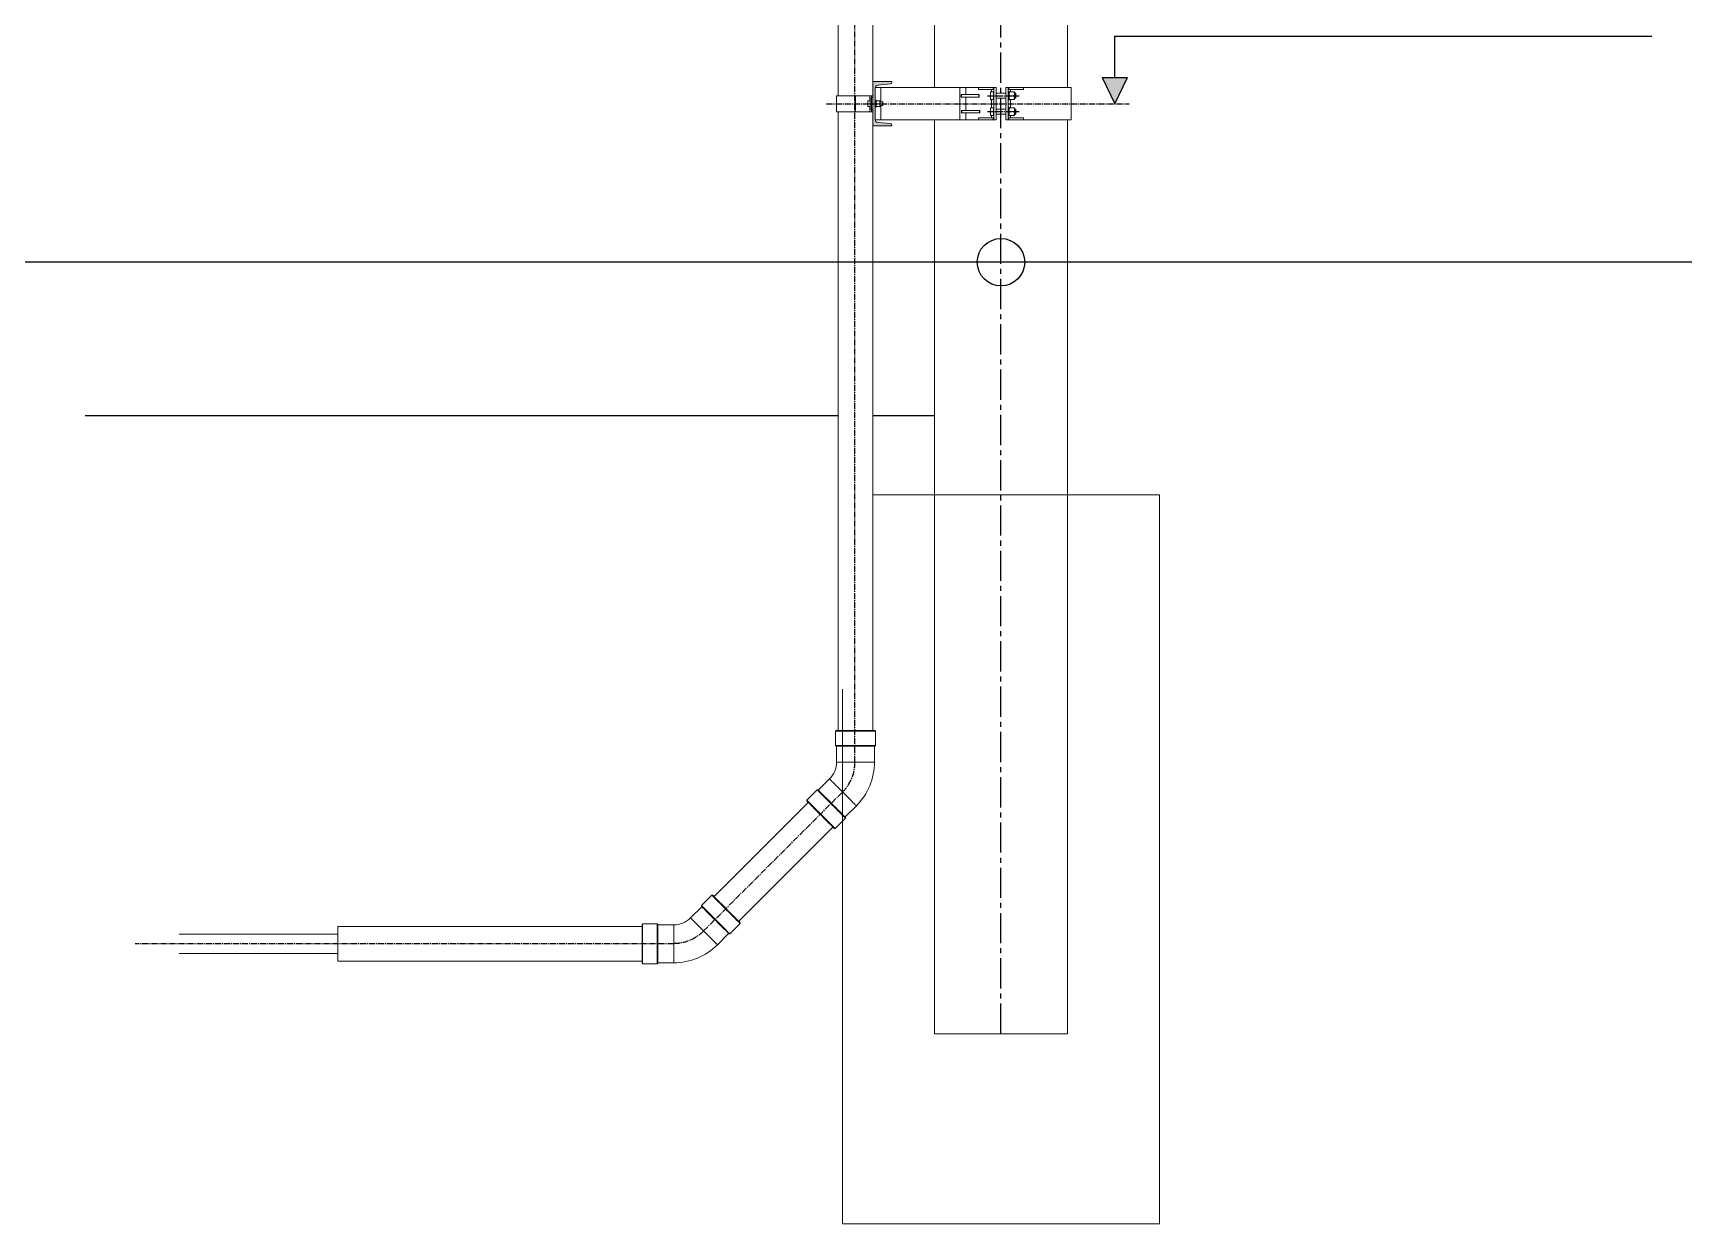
# Model space of a CAD drawing. Header units: millimetres. Extents: x 1587714 to 3094800, y -694377 to -413614.
# Drawn here: x 2043834 to 2049042, y -561780 to -558023 of the extents above; entities that cross this region are included whole.
import ezdxf

# ---------------------------------------------------------------- set-up
doc = ezdxf.new("R2010")
doc.units = ezdxf.units.MM
doc.linetypes.add('CENTER2', pattern=[28.575, 19.05, -3.175, 3.175, -3.175])
for name, color, linetype in [('0_EJES', 1, 'CENTER2'), ('Layer2', 2, 'Continuous'), ('M0_EQUIPOS', 7, 'Continuous'), ('M2_PLBULONES', 2, 'Continuous'), ('M_DIM', 1, 'Continuous'), ('M_HATCH', 9, 'Continuous')]:
    doc.layers.add(name, color=color, linetype=linetype)

msp = doc.modelspace()

# ---------------------------------------------------------------- hatches: boundary and pattern name
at = {"layer": 'M_HATCH'}
msp.add_hatch(color=256, dxfattribs=at).paths.add_polyline_path([(2046490.7201, -558196.7805), (2046490.7201, -558294.4294, 0.388878732), (2046499.8486, -558304.3913), (2046539.1559, -558307.8303, -0.388878732), (2046543.7201, -558312.8112), (2046543.7201, -558315.6049), (2046483.7201, -558315.6049), (2046483.7201, -558175.6049), (2046543.7201, -558175.6049), (2046543.7201, -558178.3986, -0.388878732), (2046539.1559, -558183.3796), (2046499.8486, -558186.8185, 0.388878732)])

# ---------------------------------------------------------------- linework, layer by layer
msp.add_line((2057349.2936, -558745.6049), (2036045.1296, -558745.6049))
msp.add_circle((2046887.7201, -558745.6049), 74.831)
at = {"layer": '0_EJES', "color": 8, "ltscale": 5}
msp.add_line((2046887.7201, -561179.822), (2046887.7201, -549179.822), dxfattribs=at)
at = {"layer": '0_EJES'}
for p, q in [((2046427.1142, -560322.6049), (2046427.1142, -553120.5363)), ((2046845.6581, -558220.6048), (2046944.7021, -558220.6048)), ((2046337.6455, -558245.6051), (2047292.408, -558245.6051)), ((2046845.6581, -558270.6048), (2046944.7021, -558270.6048)), ((2045949.6378, -560855.335), (2046388.044, -560416.9288)), ((2045855.3139, -560896.0112), (2044156.0919, -560896.0112))]:
    msp.add_line(p, q, dxfattribs=at)
for centre, start, end in [((2046293.7201, -560322.6049), 315, 0), ((2045855.3139, -560761.0111), 269.9999904, 314.9999837)]:
    msp.add_arc(centre, 133.3941, start, end, dxfattribs=at)
at = {"layer": 'Layer2', "color": 3, "linetype": 'Continuous'}
msp.add_line((2046373.7201, -559229.8222), (2043998.2999, -559229.8222), dxfattribs=at)
at = {"layer": 'Layer2', "color": 3}
msp.add_line((2046677.7201, -559229.8222), (2046483.7201, -559229.8222), dxfattribs=at)
at = {"layer": 'M0_EQUIPOS', "color": 7, "linetype": 'Continuous', "lineweight": 15}
for p, q in [((2046373.7201, -558220.2051), (2046373.7201, -556271.005)), ((2046483.7201, -556315.605), (2046483.7201, -558175.6051)), ((2046373.7201, -560222.6051), (2046373.7201, -558271.005)), ((2046483.7201, -558315.605), (2046483.7201, -560222.6051)), ((2046365.8201, -560224.6049), (2046367.8201, -560222.6051)), ((2046365.8201, -560270.6049), (2046365.8201, -560224.6049)), ((2046365.8201, -560224.6049), (2046491.6201, -560224.6049)), ((2046489.6201, -560222.6051), (2046367.8201, -560222.6051)), ((2046489.6201, -560222.6051), (2046491.6201, -560224.6049)), ((2046491.6201, -560224.6049), (2046491.6201, -560270.6049)), ((2046367.8201, -560272.6048), (2046365.8201, -560270.6049)), ((2046491.6201, -560270.6049), (2046365.8201, -560270.6049)), ((2046367.8201, -560272.6048), (2046489.6201, -560272.6048)), ((2046368.8201, -560322.605), (2046368.8201, -560272.6048)), ((2046488.6201, -560272.6048), (2046488.6201, -560322.605)), ((2046491.6201, -560270.6049), (2046489.6201, -560272.6048)), ((2046368.8201, -560322.605), (2046488.6201, -560322.605)), ((2046275.4061, -560442.8838), (2046307.933, -560410.3568)), ((2046307.933, -560410.3568), (2046310.7614, -560410.3568)), ((2046311.4685, -560411.064), (2046346.8238, -560375.7084)), ((2045982.5931, -560746.8689), (2046279.578, -560449.8842)), ((2046275.4061, -560445.7124), (2046275.4061, -560442.8838)), ((2046431.5352, -560460.42), (2046396.1799, -560495.7755)), ((2046357.3597, -560527.6659), (2046060.3749, -560824.6506)), ((2046396.887, -560499.3108), (2046364.3601, -560531.8378)), ((2046396.887, -560496.4827), (2046396.887, -560499.3108)), ((2046364.3601, -560531.8378), (2046361.5317, -560531.8378)), ((2045908.4176, -560814.1149), (2045943.773, -560778.7593)), ((2045943.0659, -560775.224), (2045975.5928, -560742.6971)), ((2045943.0659, -560778.0526), (2045943.0659, -560775.224)), ((2045975.5928, -560742.6971), (2045978.4212, -560742.6971)), ((2045755.3139, -560835.111), (2045757.3139, -560833.1111)), ((2045755.3139, -560835.111), (2045755.3139, -560956.9109)), ((2045757.3139, -560833.1111), (2045803.3139, -560833.1111)), ((2045757.3139, -560958.9112), (2045757.3139, -560833.1111)), ((2045803.3139, -560833.1111), (2045805.3139, -560835.111)), ((2045803.3139, -560833.1111), (2045803.3139, -560958.9112)), ((2045805.3139, -560956.9109), (2045805.3139, -560835.111)), ((2045805.3139, -560836.1109), (2045855.3139, -560836.1109)), ((2045855.3139, -560836.1109), (2045855.3139, -560955.911)), ((2046064.5468, -560831.651), (2046032.0199, -560864.178)), ((2046064.5468, -560828.8224), (2046064.5468, -560831.651)), ((2044795.314, -560841.0114), (2045755.3139, -560841.0114)), ((2044795.314, -560841.0114), (2044795.314, -560951.011)), ((2046028.4843, -560863.4709), (2045993.129, -560898.8264)), ((2046032.0199, -560864.178), (2046029.1915, -560864.178)), ((2045755.3139, -560951.011), (2044795.314, -560951.011)), ((2045757.3139, -560958.9112), (2045755.3139, -560956.9109)), ((2045803.3139, -560958.9112), (2045757.3139, -560958.9112)), ((2045805.3139, -560956.9109), (2045803.3139, -560958.9112)), ((2045855.3139, -560955.911), (2045805.3139, -560955.911))]:
    msp.add_line(p, q, dxfattribs=at)
at = {"layer": 'M0_EQUIPOS', "color": 1, "linetype": 'Continuous', "lineweight": 15}
for p, q in [((2046677.7201, -558194.805), (2046677.7201, -556296.4049)), ((2047097.7201, -556296.4049), (2047097.7201, -558194.805)), ((2046677.7201, -561179.822), (2046677.7201, -558296.4051)), ((2047097.7201, -558296.4051), (2047097.7201, -561179.822)), ((2047387.7201, -559479.8222), (2046483.7201, -559479.8222)), ((2047387.7201, -559479.8222), (2047387.7201, -561779.8224)), ((2046387.7201, -561779.8224), (2046387.7201, -560092.6953)), ((2046887.7201, -561179.822), (2046677.7201, -561179.822)), ((2047097.7201, -561179.822), (2046887.7201, -561179.822)), ((2046887.7201, -561779.8224), (2046387.7201, -561779.8224)), ((2047387.7201, -561779.8224), (2046887.7201, -561779.8224))]:
    msp.add_line(p, q, dxfattribs=at)
at = {"layer": 'M0_EQUIPOS', "linetype": 'Continuous', "lineweight": 15}
for p, q in [((2046483.7201, -558175.6051), (2046483.7201, -558315.605)), ((2046543.7201, -558175.6051), (2046483.7201, -558175.6051)), ((2046499.8486, -558186.8184), (2046539.1559, -558183.3795)), ((2046543.7201, -558178.3984), (2046543.7201, -558175.6051)), ((2046368.9601, -558271.005), (2046368.9601, -558220.2051)), ((2046428.7201, -558220.2051), (2046368.9601, -558220.2051)), ((2046428.7201, -558220.2051), (2046428.7201, -558271.005)), ((2046473.7201, -558220.2051), (2046428.7201, -558220.2051)), ((2046478.9601, -558220.2051), (2046473.7201, -558220.2051)), ((2046473.7201, -558220.2051), (2046473.7201, -558236.605)), ((2046483.7201, -558220.2051), (2046478.9601, -558220.2051)), ((2046478.9601, -558220.2051), (2046478.9601, -558226.2047)), ((2046478.9601, -558226.2047), (2046483.7201, -558226.2047)), ((2046478.9601, -558226.2047), (2046478.9601, -558265.0049)), ((2046490.7201, -558294.4296), (2046490.7201, -558196.7805)), ((2046508.6201, -558194.805), (2046490.9172, -558194.805)), ((2046757.7201, -558194.805), (2046508.6201, -558194.805)), ((2046508.6201, -558194.805), (2046508.6201, -558239.6048)), ((2046757.7201, -558194.805), (2046757.7201, -558296.4051)), ((2046776.948, -558194.805), (2046757.7201, -558194.805)), ((2046761.8103, -558224.5548), (2046761.8103, -558216.6551)), ((2046762.9329, -558216.6551), (2046761.8103, -558216.6551)), ((2046761.8103, -558224.5548), (2046762.9329, -558224.5548)), ((2046762.9329, -558224.5548), (2046762.9329, -558216.6551)), ((2046818.4269, -558216.6551), (2046762.9329, -558216.6551)), ((2046818.4269, -558224.5548), (2046762.9329, -558224.5548)), ((2046776.948, -558194.805), (2046776.948, -558216.6551)), ((2046816.7072, -558194.805), (2046776.948, -558194.805)), ((2046776.948, -558224.5548), (2046776.948, -558266.6548)), ((2046816.7072, -558201.155), (2046816.7072, -558194.805)), ((2046816.9228, -558194.805), (2046816.7072, -558194.805)), ((2046816.9228, -558201.155), (2046816.7072, -558201.155)), ((2046816.9228, -558194.805), (2046816.9228, -558201.155)), ((2046863.0358, -558194.805), (2046816.9228, -558194.805)), ((2046863.0358, -558201.155), (2046816.9228, -558201.155)), ((2046818.4269, -558216.6551), (2046818.4269, -558224.5548)), ((2046819.3042, -558216.6551), (2046818.4269, -558216.6551)), ((2046818.4269, -558224.5548), (2046819.3042, -558224.5548)), ((2046819.3042, -558216.6551), (2046819.3042, -558224.5548)), ((2046857.8977, -558201.155), (2046857.8977, -558208.6051)), ((2046857.8977, -558232.6048), (2046857.8977, -558258.6048)), ((2046864.8201, -558194.805), (2046863.0358, -558194.805)), ((2046863.0358, -558194.805), (2046863.0358, -558201.155)), ((2046864.8201, -558201.155), (2046863.0358, -558201.155)), ((2046864.8201, -558194.805), (2046864.8201, -558296.4051)), ((2046872.7201, -558194.805), (2046864.8201, -558194.805)), ((2046872.7201, -558194.805), (2046872.7201, -558296.4051)), ((2046902.7201, -558194.805), (2046902.7201, -558296.4051)), ((2046910.6201, -558194.805), (2046902.7201, -558194.805)), ((2046910.6201, -558194.805), (2046910.6201, -558296.4051)), ((2046910.6202, -558194.805), (2046912.4045, -558194.805)), ((2046910.6202, -558201.155), (2046912.4045, -558201.155)), ((2046912.4045, -558201.155), (2046912.4045, -558194.805)), ((2046912.4045, -558194.805), (2046958.5174, -558194.805)), ((2046912.4045, -558201.155), (2046958.5174, -558201.155)), ((2046917.5425, -558201.155), (2046917.5425, -558208.6051)), ((2046917.5425, -558232.6048), (2046917.5425, -558258.6048)), ((2046958.5174, -558201.155), (2046958.5174, -558194.805)), ((2046958.5174, -558194.805), (2046958.7331, -558194.805)), ((2046958.5174, -558201.155), (2046958.7331, -558201.155)), ((2046958.7331, -558194.805), (2046958.7331, -558201.155)), ((2047109.1201, -558194.805), (2046958.7331, -558194.805)), ((2047109.1201, -558194.805), (2047109.1201, -558296.4051)), ((2046428.7201, -558271.005), (2046368.9601, -558271.005)), ((2046473.7201, -558271.005), (2046428.7201, -558271.005)), ((2046473.7201, -558254.6051), (2046473.7201, -558271.005)), ((2046478.9601, -558271.005), (2046473.7201, -558271.005)), ((2046483.7201, -558265.0049), (2046478.9601, -558265.0049)), ((2046478.9601, -558265.0049), (2046478.9601, -558271.005)), ((2046478.9601, -558271.005), (2046483.7201, -558271.005)), ((2046508.6201, -558251.6049), (2046508.6201, -558296.4051)), ((2046763.3314, -558274.555), (2046763.3314, -558266.6548)), ((2046764.461, -558266.6548), (2046763.3314, -558266.6548)), ((2046763.3314, -558274.555), (2046764.461, -558274.555)), ((2046764.461, -558274.555), (2046764.461, -558266.6548)), ((2046819.9059, -558266.6548), (2046764.461, -558266.6548)), ((2046819.9059, -558274.555), (2046764.461, -558274.555)), ((2046776.948, -558274.555), (2046776.948, -558296.4051)), ((2046819.9059, -558266.6548), (2046819.9059, -558274.555)), ((2046820.7763, -558266.6548), (2046819.9059, -558266.6548)), ((2046819.9059, -558274.555), (2046820.7763, -558274.555)), ((2046820.7763, -558266.6548), (2046820.7763, -558274.555)), ((2046857.8977, -558282.605), (2046857.8977, -558290.0551)), ((2046917.5425, -558282.605), (2046917.5425, -558290.0551)), ((2046483.7201, -558315.605), (2046543.7201, -558315.605)), ((2046508.6201, -558296.4051), (2046490.9172, -558296.4051)), ((2046539.1559, -558307.8302), (2046499.8486, -558304.3912)), ((2046757.7201, -558296.4051), (2046508.6201, -558296.4051)), ((2046543.7201, -558315.605), (2046543.7201, -558312.8112)), ((2046776.948, -558296.4051), (2046757.7201, -558296.4051)), ((2046816.7072, -558296.4051), (2046776.948, -558296.4051)), ((2046816.7072, -558296.4051), (2046816.7072, -558290.0551)), ((2046816.9228, -558290.0551), (2046816.7072, -558290.0551)), ((2046816.9228, -558296.4051), (2046816.7072, -558296.4051)), ((2046816.9228, -558290.0551), (2046816.9228, -558296.4051)), ((2046863.0358, -558290.0551), (2046816.9228, -558290.0551)), ((2046863.0358, -558296.4051), (2046816.9228, -558296.4051)), ((2046863.0358, -558290.0551), (2046863.0358, -558296.4051)), ((2046864.8201, -558290.0551), (2046863.0358, -558290.0551)), ((2046864.8201, -558296.4051), (2046863.0358, -558296.4051)), ((2046872.7201, -558296.4051), (2046864.8201, -558296.4051)), ((2046910.6201, -558296.4051), (2046902.7201, -558296.4051)), ((2046910.6202, -558290.0551), (2046912.4045, -558290.0551)), ((2046910.6202, -558296.4051), (2046912.4045, -558296.4051)), ((2046912.4045, -558296.4051), (2046912.4045, -558290.0551)), ((2046912.4045, -558290.0551), (2046958.5174, -558290.0551)), ((2046912.4045, -558296.4051), (2046958.5174, -558296.4051)), ((2046958.5174, -558296.4051), (2046958.5174, -558290.0551)), ((2046958.5174, -558290.0551), (2046958.7331, -558290.0551)), ((2046958.5174, -558296.4051), (2046958.7331, -558296.4051)), ((2046958.7331, -558290.0551), (2046958.7331, -558296.4051)), ((2047109.1201, -558296.4051), (2046958.7331, -558296.4051))]:
    msp.add_line(p, q, dxfattribs=at)
at = {"layer": 'M0_EQUIPOS', "color": 180, "linetype": 'Continuous', "lineweight": 15}
for p, q in [((2044295.1179, -560866.0148), (2044795.314, -560866.0148)), ((2044795.314, -560926.0147), (2044295.1179, -560926.0147))]:
    msp.add_line(p, q, dxfattribs=at)
at = {"layer": 'M0_EQUIPOS', "color": 7, "linetype": 'Continuous', "lineweight": 15, "flags": 128}
for points in [[(2046307.933, -560410.3568), (2046308.0573, -560410.4813), (2046308.4297, -560410.8537), (2046309.0481, -560411.4721), (2046309.909, -560412.3328), (2046311.0075, -560413.4315), (2046312.3376, -560414.7614), (2046313.8918, -560416.3159), (2046315.6613, -560418.0854), (2046317.6365, -560420.0605), (2046319.806, -560422.2301), (2046322.1579, -560424.5818), (2046324.679, -560427.1029), (2046327.3552, -560429.7789), (2046330.1715, -560432.5956), (2046333.1121, -560435.5362), (2046336.1607, -560438.5846), (2046339.3002, -560441.7241), (2046342.5129, -560444.9371), (2046345.781, -560448.2048), (2046349.0862, -560451.5103), (2046352.41, -560454.8338), (2046355.7338, -560458.1578), (2046359.0389, -560461.4628), (2046362.307, -560464.731), (2046365.5198, -560467.9435), (2046368.6593, -560471.083), (2046371.7078, -560474.1319), (2046374.6485, -560477.0725), (2046377.4648, -560479.8887), (2046380.141, -560482.5648), (2046382.662, -560485.0858), (2046385.014, -560487.438), (2046387.1835, -560489.6076), (2046389.1586, -560491.5827), (2046390.9282, -560493.3522), (2046392.4824, -560494.9063), (2046393.8125, -560496.2362), (2046394.911, -560497.3348), (2046395.7719, -560498.196), (2046396.3902, -560498.8139), (2046396.7626, -560499.1863), (2046396.887, -560499.3108), (2046396.887, -560499.3108)], [(2046396.887, -560496.4827), (2046396.7606, -560496.3563), (2046396.3823, -560495.9777), (2046395.7542, -560495.3497), (2046394.8801, -560494.4757), (2046393.7651, -560493.3603), (2046392.4156, -560492.0109), (2046390.8397, -560490.435), (2046389.0465, -560488.642), (2046387.0467, -560486.6422), (2046384.8519, -560484.4473), (2046382.475, -560482.0703), (2046379.93, -560479.5254), (2046377.2317, -560476.8274), (2046374.3962, -560473.9917), (2046371.4398, -560471.0353), (2046368.3802, -560467.9754), (2046365.235, -560464.8307), (2046362.023, -560461.6183), (2046358.7628, -560458.3581), (2046355.4736, -560455.0689), (2046352.1748, -560451.7701), (2046348.8856, -560448.4809), (2046345.6254, -560445.2208), (2046342.4134, -560442.0088), (2046339.2682, -560438.8636), (2046336.2086, -560435.8042), (2046333.2523, -560432.8478), (2046330.4166, -560430.0121), (2046327.7184, -560427.3141), (2046325.1734, -560424.7688), (2046322.7965, -560422.3922), (2046320.6017, -560420.1973), (2046318.6019, -560418.1975), (2046316.8087, -560416.4041), (2046315.2328, -560414.8281), (2046313.8833, -560413.4787), (2046312.7683, -560412.3638), (2046311.8941, -560411.4898), (2046311.2661, -560410.8613), (2046310.8878, -560410.4832), (2046310.7614, -560410.3568)], [(2046346.8238, -560375.7084), (2046346.9481, -560375.8329), (2046347.3202, -560376.2048), (2046347.938, -560376.8228), (2046348.7978, -560377.6825), (2046349.8945, -560378.7792), (2046351.2218, -560380.1068), (2046352.7719, -560381.6565), (2046354.5356, -560383.4203), (2046356.5026, -560385.3872), (2046358.6614, -560387.5464), (2046360.9992, -560389.8838), (2046363.5024, -560392.3872), (2046366.1564, -560395.0413), (2046368.9454, -560397.8303), (2046371.8532, -560400.7381), (2046374.8626, -560403.7474), (2046377.9561, -560406.8406), (2046381.1154, -560410.0002), (2046384.322, -560413.2069), (2046387.5572, -560416.4422), (2046390.8019, -560419.6866), (2046394.037, -560422.922), (2046397.2437, -560426.1287), (2046400.403, -560429.2877), (2046403.4965, -560432.3815), (2046406.5059, -560435.3908), (2046409.4137, -560438.2985), (2046412.2027, -560441.0876), (2046414.8566, -560443.7416), (2046417.3599, -560446.2445), (2046419.6977, -560448.5825), (2046421.8565, -560450.7411), (2046423.8235, -560452.7081), (2046425.5872, -560454.4719), (2046427.1373, -560456.0221), (2046428.4645, -560457.3491), (2046429.5613, -560458.4463), (2046430.4211, -560459.3061), (2046431.0388, -560459.9236), (2046431.411, -560460.296), (2046431.5352, -560460.42), (2046431.5352, -560460.42)], [(2046364.3601, -560531.8378), (2046364.2357, -560531.7133), (2046363.8633, -560531.3409), (2046363.245, -560530.7229), (2046362.3841, -560529.8618), (2046361.2856, -560528.7631), (2046359.9555, -560527.4332), (2046358.4013, -560525.8792), (2046356.6317, -560524.1097), (2046354.6566, -560522.1341), (2046352.487, -560519.965), (2046350.1351, -560517.6128), (2046347.614, -560515.0917), (2046344.9379, -560512.4157), (2046342.1216, -560509.5995), (2046339.1809, -560506.6589), (2046336.1323, -560503.61), (2046332.9929, -560500.4705), (2046329.7801, -560497.258), (2046326.512, -560493.9898), (2046323.2068, -560490.6843), (2046319.8831, -560487.3608), (2046316.5593, -560484.0372), (2046313.2541, -560480.7318), (2046309.986, -560477.4636), (2046306.7732, -560474.2511), (2046303.6338, -560471.1116), (2046300.5852, -560468.0632), (2046297.6446, -560465.1225), (2046294.8283, -560462.3059), (2046292.1521, -560459.6298), (2046289.631, -560457.1088), (2046287.2791, -560454.757), (2046285.1095, -560452.5874), (2046283.1344, -560450.6124), (2046281.3649, -560448.8424), (2046279.8107, -560447.2883), (2046278.4806, -560445.9584), (2046277.382, -560444.8598), (2046276.5212, -560443.9991), (2046275.9028, -560443.3807), (2046275.5304, -560443.0083), (2046275.4061, -560442.8838), (2046275.4061, -560442.8838)], [(2046275.4061, -560445.7124), (2046275.5324, -560445.8388), (2046275.9107, -560446.2169), (2046276.5388, -560446.8449), (2046277.413, -560447.7189), (2046278.528, -560448.8342), (2046279.8775, -560450.1837), (2046281.4534, -560451.7596), (2046283.2465, -560453.5526), (2046285.2464, -560455.5524), (2046287.4412, -560457.7473), (2046289.8181, -560460.1243), (2046292.3631, -560462.6692), (2046295.0613, -560465.3676), (2046297.8969, -560468.2029), (2046300.8532, -560471.1593), (2046303.9129, -560474.2192), (2046307.058, -560477.3644), (2046310.2701, -560480.5763), (2046313.5303, -560483.8365), (2046316.8194, -560487.1257), (2046320.1183, -560490.4245), (2046323.4074, -560493.7137), (2046326.6676, -560496.9738), (2046329.8797, -560500.1858), (2046333.0248, -560503.331), (2046336.0845, -560506.3909), (2046339.0408, -560509.3468), (2046341.8764, -560512.1825), (2046344.5746, -560514.881), (2046347.1197, -560517.4258), (2046349.4965, -560519.8029), (2046351.6913, -560521.9973), (2046353.6912, -560523.9971), (2046355.4843, -560525.7905), (2046357.0603, -560527.3665), (2046358.4097, -560528.7159), (2046359.5248, -560529.8308), (2046360.3989, -560530.7053), (2046361.027, -560531.3333), (2046361.4053, -560531.7114), (2046361.5317, -560531.8378), (2046361.5317, -560531.8378)], [(2046032.0199, -560864.178), (2046031.8955, -560864.0536), (2046031.5231, -560863.6811), (2046030.9048, -560863.0627), (2046030.0439, -560862.202), (2046028.9454, -560861.1034), (2046027.6153, -560859.7735), (2046026.0611, -560858.2195), (2046024.2915, -560856.4494), (2046022.3164, -560854.4744), (2046020.1468, -560852.3048), (2046017.795, -560849.953), (2046015.2739, -560847.432), (2046012.5977, -560844.756), (2046009.7814, -560841.9393), (2046006.8408, -560838.9986), (2046003.7922, -560835.9502), (2046000.6527, -560832.8107), (2045997.44, -560829.5983), (2045994.1719, -560826.33), (2045990.8667, -560823.0246), (2045987.5429, -560819.701), (2045984.2191, -560816.377), (2045980.9139, -560813.072), (2045977.6458, -560809.8038), (2045974.4331, -560806.5913), (2045971.2936, -560803.4518), (2045968.245, -560800.4029), (2045965.3044, -560797.4623), (2045962.4881, -560794.6461), (2045959.8119, -560791.9701), (2045957.2908, -560789.449), (2045954.9389, -560787.0968), (2045952.7693, -560784.9277), (2045950.7943, -560782.9521), (2045949.0247, -560781.1826), (2045947.4705, -560779.6286), (2045946.1404, -560778.2987), (2045945.0418, -560777.2), (2045944.181, -560776.3389), (2045943.5626, -560775.7209), (2045943.1902, -560775.3485), (2045943.0659, -560775.224), (2045943.0659, -560775.224)], [(2045943.0659, -560778.0526), (2045943.1922, -560778.1785), (2045943.5706, -560778.5571), (2045944.1986, -560779.1851), (2045945.0728, -560780.0592), (2045946.1878, -560781.1745), (2045947.5373, -560782.5239), (2045949.1132, -560784.0999), (2045950.9063, -560785.8928), (2045952.9062, -560787.8926), (2045955.101, -560790.0875), (2045957.4779, -560792.4646), (2045960.0229, -560795.0094), (2045962.7211, -560797.7079), (2045965.5567, -560800.5431), (2045968.513, -560803.4995), (2045971.5727, -560806.5594), (2045974.7179, -560809.7041), (2045977.9299, -560812.9166), (2045981.1901, -560816.1767), (2045984.4792, -560819.4659), (2045987.7781, -560822.7647), (2045991.0673, -560826.0539), (2045994.3274, -560829.3141), (2045997.5395, -560832.526), (2046000.6846, -560835.6713), (2046003.7443, -560838.7306), (2046006.7006, -560841.687), (2046009.5362, -560844.5228), (2046012.2344, -560847.2212), (2046014.7794, -560849.7661), (2046017.1564, -560852.1431), (2046019.3512, -560854.3375), (2046021.351, -560856.3374), (2046023.1441, -560858.1308), (2046024.7201, -560859.7067), (2046026.0695, -560861.0562), (2046027.1846, -560862.171), (2046028.0587, -560863.045), (2046028.6868, -560863.6735), (2046029.0651, -560864.0516), (2046029.1915, -560864.178)], [(2045975.5928, -560742.6971), (2045975.7171, -560742.8215), (2045976.0895, -560743.1939), (2045976.7079, -560743.8124), (2045977.5687, -560744.6731), (2045978.6673, -560745.7717), (2045979.9974, -560747.1016), (2045981.5516, -560748.6556), (2045983.3212, -560750.4256), (2045985.2962, -560752.4007), (2045987.4659, -560754.5703), (2045989.8177, -560756.9221), (2045992.3388, -560759.4431), (2045995.015, -560762.1191), (2045997.8313, -560764.9358), (2046000.7719, -560767.8765), (2046003.8205, -560770.9249), (2046006.96, -560774.0644), (2046010.1727, -560777.2768), (2046013.4408, -560780.5451), (2046016.746, -560783.8505), (2046020.0698, -560787.1741), (2046023.3936, -560790.4981), (2046026.6988, -560793.803), (2046029.9669, -560797.0713), (2046033.1796, -560800.2837), (2046036.3191, -560803.4232), (2046039.3677, -560806.4721), (2046042.3083, -560809.4128), (2046045.1246, -560812.229), (2046047.8008, -560814.905), (2046050.3219, -560817.426), (2046052.6738, -560819.7783), (2046054.8433, -560821.9474), (2046056.8184, -560823.9229), (2046058.588, -560825.6925), (2046060.1422, -560827.2465), (2046061.4723, -560828.5764), (2046062.5708, -560829.675), (2046063.4317, -560830.5362), (2046064.05, -560831.1542), (2046064.4224, -560831.5266), (2046064.5468, -560831.651), (2046064.5468, -560831.651)], [(2046064.5468, -560828.8224), (2046064.4205, -560828.6961), (2046064.0422, -560828.3179), (2046063.4141, -560827.69), (2046062.5399, -560826.8159), (2046061.4249, -560825.7006), (2046060.0754, -560824.3511), (2046058.4995, -560822.7752), (2046056.7064, -560820.9823), (2046054.7065, -560818.9824), (2046052.5117, -560816.7875), (2046050.1348, -560814.4105), (2046047.5898, -560811.8656), (2046044.8915, -560809.1672), (2046042.056, -560806.3319), (2046039.0996, -560803.3755), (2046036.0399, -560800.3157), (2046032.8948, -560797.1709), (2046029.6828, -560793.9585), (2046026.4226, -560790.6984), (2046023.1335, -560787.4091), (2046019.8346, -560784.1104), (2046016.5454, -560780.8212), (2046013.2852, -560777.561), (2046010.0732, -560774.349), (2046006.9281, -560771.2038), (2046003.8683, -560768.1444), (2046000.9121, -560765.188), (2045998.0765, -560762.3523), (2045995.3783, -560759.6539), (2045992.8332, -560757.109), (2045990.4563, -560754.732), (2045988.2615, -560752.5376), (2045986.2617, -560750.5377), (2045984.4685, -560748.7443), (2045982.8926, -560747.1684), (2045981.5432, -560745.8189), (2045980.4281, -560744.7041), (2045979.5539, -560743.83), (2045978.9259, -560743.2016), (2045978.5476, -560742.8234), (2045978.4212, -560742.6971)], [(2045908.4176, -560814.1149), (2045908.5419, -560814.2393), (2045908.914, -560814.6113), (2045909.5318, -560815.2288), (2045910.3916, -560816.089), (2045911.4883, -560817.1857), (2045912.8156, -560818.5127), (2045914.3656, -560820.0629), (2045916.1294, -560821.8268), (2045918.0964, -560823.7937), (2045920.2551, -560825.9524), (2045922.593, -560828.2903), (2045925.0962, -560830.7932), (2045927.7502, -560833.4473), (2045930.5392, -560836.2363), (2045933.4469, -560839.1441), (2045936.4564, -560842.1534), (2045939.5499, -560845.2471), (2045942.7092, -560848.4066), (2045945.9158, -560851.6129), (2045949.151, -560854.8482), (2045952.3957, -560858.0931), (2045955.6308, -560861.328), (2045958.8375, -560864.5347), (2045961.9968, -560867.6942), (2045965.0903, -560870.7874), (2045968.0997, -560873.7968), (2045971.0075, -560876.7045), (2045973.7965, -560879.4935), (2045976.4504, -560882.1476), (2045978.9537, -560884.651), (2045981.2915, -560886.9889), (2045983.4503, -560889.1476), (2045985.4173, -560891.1145), (2045987.181, -560892.8784), (2045988.731, -560894.4281), (2045990.0584, -560895.7556), (2045991.1551, -560896.8523), (2045992.0149, -560897.7121), (2045992.6326, -560898.33), (2045993.0047, -560898.702), (2045993.129, -560898.8264), (2045993.129, -560898.8264)]]:
    msp.add_lwpolyline(points, dxfattribs=at)
at = {"layer": 'M0_EQUIPOS', "linetype": 'Continuous', "lineweight": 15}
for centre, radius, start, end in [((2046538.7201, -558178.3986), 5, 275, 0), ((2046500.7201, -558196.7805), 10, 95, 180), ((2046500.7201, -558294.4294), 10, 180, 265), ((2046538.7201, -558312.8112), 5, 0, 85)]:
    msp.add_arc(centre, radius, start, end, dxfattribs=at)
at = {"layer": 'M0_EQUIPOS', "color": 7, "linetype": 'Continuous', "lineweight": 15}
for centre, radius, start, end in [((2046293.7201, -560322.6049), 75.1, 315, 0), ((2046293.7201, -560322.6049), 194.9, 315, 0), ((2045855.3139, -560761.0111), 75.1, 270, 315), ((2045855.3139, -560761.0111), 194.9, 270, 315)]:
    msp.add_arc(centre, radius, start, end, dxfattribs=at)
at = {"layer": 'M2_PLBULONES', "linetype": 'Continuous', "lineweight": 15}
for p, q in [((2046475.4601, -558228.6051), (2046478.9601, -558228.6051)), ((2046475.4601, -558228.6051), (2046475.4601, -558262.605)), ((2046490.9601, -558234.5684), (2046494.1351, -558234.5684)), ((2046490.9601, -558234.5684), (2046490.9601, -558256.6412)), ((2046494.1351, -558234.5684), (2046494.1351, -558256.6412)), ((2046854.5001, -558214.6052), (2046854.5001, -558208.6051)), ((2046854.5001, -558226.6048), (2046854.5001, -558214.6052)), ((2046854.5001, -558232.6048), (2046854.5001, -558226.6048)), ((2046864.0201, -558208.6051), (2046855.5719, -558208.6051)), ((2046864.0201, -558220.6047), (2046855.5719, -558220.6047)), ((2046864.0201, -558232.6048), (2046855.5719, -558232.6048)), ((2046864.0201, -558208.6051), (2046864.8201, -558208.6051)), ((2046864.0201, -558214.6052), (2046864.0201, -558208.6051)), ((2046864.0201, -558220.6047), (2046864.0201, -558214.6052)), ((2046864.0201, -558226.6048), (2046864.0201, -558220.6047)), ((2046864.0201, -558232.6048), (2046864.0201, -558226.6048)), ((2046864.8201, -558232.6048), (2046864.0201, -558232.6048)), ((2046872.7201, -558212.6048), (2046902.7201, -558212.6048)), ((2046902.7201, -558228.6051), (2046872.7201, -558228.6051)), ((2046910.6201, -558206.9019), (2046913.7825, -558206.9019)), ((2046913.7825, -558234.3081), (2046910.6201, -558234.3081)), ((2046913.7825, -558206.9019), (2046913.7825, -558234.3081)), ((2046914.8543, -558208.6051), (2046929.1107, -558208.6051)), ((2046914.8543, -558220.6047), (2046929.1107, -558220.6047)), ((2046914.8543, -558232.6048), (2046929.1107, -558232.6048)), ((2046930.1825, -558214.6052), (2046930.1825, -558208.6051)), ((2046930.1825, -558212.6048), (2046933.7186, -558212.6048)), ((2046930.1825, -558214.6052), (2046930.1825, -558226.6048)), ((2046930.1825, -558226.6048), (2046930.1825, -558232.6048)), ((2046933.7186, -558228.6051), (2046930.1825, -558228.6051)), ((2046933.7186, -558212.6048), (2046934.8201, -558213.7063)), ((2046933.7186, -558212.6048), (2046933.7186, -558228.6051)), ((2046934.8201, -558227.5036), (2046933.7186, -558228.6051)), ((2046934.8201, -558213.7063), (2046934.8201, -558227.5036)), ((2046467.7001, -558241.1049), (2046467.7001, -558236.605)), ((2046467.7001, -558250.1047), (2046467.7001, -558241.1049)), ((2046467.7001, -558254.6051), (2046467.7001, -558250.1047)), ((2046474.8601, -558236.605), (2046468.504, -558236.605)), ((2046474.8601, -558245.6048), (2046468.504, -558245.6048)), ((2046474.8601, -558254.6051), (2046468.504, -558254.6051)), ((2046474.8601, -558236.605), (2046475.4601, -558236.605)), ((2046474.8601, -558241.1049), (2046474.8601, -558236.605)), ((2046474.8601, -558245.6048), (2046474.8601, -558241.1049)), ((2046474.8601, -558250.1047), (2046474.8601, -558245.6048)), ((2046474.8601, -558254.6051), (2046474.8601, -558250.1047)), ((2046475.4601, -558254.6051), (2046474.8601, -558254.6051)), ((2046478.9601, -558262.605), (2046475.4601, -558262.605)), ((2046490.7201, -558239.6048), (2046490.9601, -558239.6048)), ((2046490.9601, -558251.6049), (2046490.7201, -558251.6049)), ((2046494.1351, -558256.6412), (2046490.9601, -558256.6412)), ((2046505.3313, -558236.605), (2046494.939, -558236.605)), ((2046505.3313, -558245.6048), (2046494.939, -558245.6048)), ((2046505.3313, -558254.6051), (2046494.939, -558254.6051)), ((2046506.1351, -558236.605), (2046506.1351, -558241.1049)), ((2046506.1351, -558239.6048), (2046514.4961, -558239.6048)), ((2046506.1351, -558241.1049), (2046506.1351, -558250.1047)), ((2046506.1351, -558250.1047), (2046506.1351, -558254.6051)), ((2046514.4961, -558251.6049), (2046506.1351, -558251.6049)), ((2046514.4961, -558239.6048), (2046515.4601, -558240.5689)), ((2046514.4961, -558239.6048), (2046514.4961, -558251.6049)), ((2046515.4601, -558250.6407), (2046514.4961, -558251.6049)), ((2046515.4601, -558240.5689), (2046515.4601, -558250.6407)), ((2046854.5001, -558264.6049), (2046854.5001, -558258.6048)), ((2046854.5001, -558276.605), (2046854.5001, -558264.6049)), ((2046854.5001, -558282.605), (2046854.5001, -558276.605)), ((2046864.0201, -558258.6048), (2046855.5719, -558258.6048)), ((2046864.0201, -558270.6049), (2046855.5719, -558270.6049)), ((2046864.0201, -558282.605), (2046855.5719, -558282.605)), ((2046864.0201, -558258.6048), (2046864.8201, -558258.6048)), ((2046864.0201, -558264.6049), (2046864.0201, -558258.6048)), ((2046864.0201, -558270.6049), (2046864.0201, -558264.6049)), ((2046864.0201, -558276.605), (2046864.0201, -558270.6049)), ((2046864.0201, -558282.605), (2046864.0201, -558276.605)), ((2046864.8201, -558282.605), (2046864.0201, -558282.605)), ((2046872.7201, -558262.605), (2046902.7201, -558262.605)), ((2046902.7201, -558278.6048), (2046872.7201, -558278.6048)), ((2046910.6201, -558256.9016), (2046913.7825, -558256.9016)), ((2046913.7825, -558284.3083), (2046910.6201, -558284.3083)), ((2046913.7825, -558256.9016), (2046913.7825, -558284.3083)), ((2046914.8543, -558258.6048), (2046929.1107, -558258.6048)), ((2046914.8543, -558270.6049), (2046929.1107, -558270.6049)), ((2046914.8543, -558282.605), (2046929.1107, -558282.605)), ((2046930.1825, -558264.6049), (2046930.1825, -558258.6048)), ((2046930.1825, -558262.605), (2046933.7186, -558262.605)), ((2046930.1825, -558264.6049), (2046930.1825, -558276.605)), ((2046930.1825, -558276.605), (2046930.1825, -558282.605)), ((2046933.7186, -558278.6048), (2046930.1825, -558278.6048)), ((2046933.7186, -558262.605), (2046934.8201, -558263.7065)), ((2046933.7186, -558262.605), (2046933.7186, -558278.6048)), ((2046934.8201, -558277.5033), (2046933.7186, -558278.6048)), ((2046934.8201, -558263.7065), (2046934.8201, -558277.5033))]:
    msp.add_line(p, q, dxfattribs=at)
for points, knots in [([(2046855.5719, -558208.6051), (2046855.1338, -558210.124), (2046854.5631, -558212.1029), (2046854.512, -558214.1333), (2046854.5001, -558214.6052)], [0, 0, 0, 0, 0.767589868, 1, 1, 1, 1]), ([(2046854.5001, -558208.6051), (2046854.5014, -558208.6051), (2046854.5111, -558208.6051), (2046854.7452, -558208.6051), (2046855.2947, -558208.6051), (2046855.5719, -558208.6051)], [0, 0, 0, 0, 0.070098202, 0.530788362, 1, 1, 1, 1]), ([(2046854.5001, -558214.6052), (2046854.5364, -558215.3997), (2046854.6095, -558217.0008), (2046855.0639, -558218.9999), (2046855.441, -558220.1911), (2046855.5719, -558220.6047)], [0, 0, 0, 0, 0.391330473, 0.788620275, 1, 1, 1, 1]), ([(2046855.5719, -558220.6047), (2046855.2724, -558221.5792), (2046854.6677, -558223.546), (2046854.5563, -558225.579), (2046854.5001, -558226.6048)], [0, 0, 0, 0, 0.495472061, 1, 1, 1, 1]), ([(2046854.5001, -558226.6048), (2046854.5014, -558226.747), (2046854.5111, -558227.824), (2046854.7452, -558229.8546), (2046855.2947, -558231.6825), (2046855.5719, -558232.6048)], [0, 0, 0, 0, 0.070104164, 0.530778657, 1, 1, 1, 1]), ([(2046855.5719, -558232.6048), (2046855.2724, -558232.6048), (2046854.6677, -558232.6048), (2046854.5563, -558232.6048), (2046854.5001, -558232.6048)], [0, 0, 0, 0, 0.495457797, 1, 1, 1, 1]), ([(2046913.7825, -558214.6052), (2046913.7984, -558214.0595), (2046913.8576, -558212.0284), (2046914.4333, -558210.0512), (2046914.8543, -558208.6051)], [0, 0, 0, 0, 0.2686725531, 1, 1, 1, 1]), ([(2046913.7825, -558208.6051), (2046913.7838, -558208.6051), (2046913.7934, -558208.6051), (2046914.0276, -558208.6051), (2046914.5771, -558208.6051), (2046914.8543, -558208.6051)], [0, 0, 0, 0, 0.070098179, 0.53078835, 1, 1, 1, 1]), ([(2046914.8543, -558220.6047), (2046914.6925, -558220.1011), (2046914.0642, -558218.1456), (2046913.9026, -558216.1138), (2046913.7825, -558214.6052)], [0, 0, 0, 0, 0.2575272456, 1, 1, 1, 1]), ([(2046914.8543, -558220.6047), (2046914.5547, -558221.5792), (2046913.9501, -558223.546), (2046913.8387, -558225.579), (2046913.7825, -558226.6048)], [0, 0, 0, 0, 0.495472148, 1, 1, 1, 1]), ([(2046913.7825, -558226.6048), (2046913.7838, -558226.747), (2046913.7934, -558227.824), (2046914.0276, -558229.8546), (2046914.5771, -558231.6825), (2046914.8543, -558232.6048)], [0, 0, 0, 0, 0.070104141, 0.530778645, 1, 1, 1, 1]), ([(2046914.8543, -558232.6048), (2046914.5547, -558232.6048), (2046913.9501, -558232.6048), (2046913.8387, -558232.6048), (2046913.7825, -558232.6048)], [0, 0, 0, 0, 0.495457884, 1, 1, 1, 1]), ([(2046930.1825, -558214.6052), (2046930.1666, -558214.0595), (2046930.1074, -558212.0284), (2046929.5317, -558210.0512), (2046929.1107, -558208.6051)], [0, 0, 0, 0, 0.2686725531, 1, 1, 1, 1]), ([(2046930.1825, -558208.6051), (2046930.1812, -558208.6051), (2046930.1715, -558208.6051), (2046929.9375, -558208.6051), (2046929.388, -558208.6051), (2046929.1107, -558208.6051)], [0, 0, 0, 0, 0.070098255, 0.530788178, 1, 1, 1, 1]), ([(2046929.1107, -558220.6047), (2046929.2725, -558220.1011), (2046929.9008, -558218.1456), (2046930.0625, -558216.1137), (2046930.1825, -558214.6052)], [0, 0, 0, 0, 0.257526324, 1, 1, 1, 1]), ([(2046929.1107, -558220.6047), (2046929.4103, -558221.5792), (2046930.0149, -558223.546), (2046930.1263, -558225.579), (2046930.1825, -558226.6048)], [0, 0, 0, 0, 0.495471496, 1, 1, 1, 1]), ([(2046930.1825, -558226.6048), (2046930.1812, -558226.747), (2046930.1715, -558227.824), (2046929.9375, -558229.8546), (2046929.388, -558231.6825), (2046929.1107, -558232.6048)], [0, 0, 0, 0, 0.070104217, 0.530778473, 1, 1, 1, 1]), ([(2046929.1107, -558232.6048), (2046929.4103, -558232.6048), (2046930.0149, -558232.6048), (2046930.1263, -558232.6048), (2046930.1825, -558232.6048)], [0, 0, 0, 0, 0.495457232, 1, 1, 1, 1]), ([(2046468.504, -558236.605), (2046468.1712, -558237.7623), (2046467.7445, -558239.2468), (2046467.7081, -558240.7694), (2046467.7001, -558241.1049)], [0, 0, 0, 0, 0.779642604, 1, 1, 1, 1]), ([(2046467.7001, -558236.605), (2046467.7011, -558236.605), (2046467.7084, -558236.605), (2046467.8839, -558236.605), (2046468.296, -558236.605), (2046468.504, -558236.605)], [0, 0, 0, 0, 0.0700079232, 0.5307899473, 1, 1, 1, 1]), ([(2046467.7001, -558241.1049), (2046467.8051, -558242.3293), (2046467.9356, -558243.8528), (2046468.4107, -558245.3173), (2046468.504, -558245.6048)], [0, 0, 0, 0, 0.803639373, 1, 1, 1, 1]), ([(2046468.504, -558245.6048), (2046468.2793, -558246.3357), (2046467.8259, -558247.8107), (2046467.7423, -558249.3355), (2046467.7001, -558250.1047)], [0, 0, 0, 0, 0.495517194, 1, 1, 1, 1]), ([(2046467.7001, -558250.1047), (2046467.7011, -558250.2114), (2046467.7084, -558251.0194), (2046467.8839, -558252.542), (2046468.296, -558253.9132), (2046468.504, -558254.6051)], [0, 0, 0, 0, 0.070059074, 0.530760416, 1, 1, 1, 1]), ([(2046468.504, -558254.6051), (2046468.2793, -558254.6051), (2046467.8258, -558254.6051), (2046467.7423, -558254.6051), (2046467.7001, -558254.6051)], [0, 0, 0, 0, 0.495480604, 1, 1, 1, 1]), ([(2046494.1351, -558241.1049), (2046494.1361, -558240.9983), (2046494.1433, -558240.1903), (2046494.3189, -558238.6677), (2046494.731, -558237.2967), (2046494.939, -558236.605)], [0, 0, 0, 0, 0.070064381, 0.530800734, 1, 1, 1, 1]), ([(2046494.939, -558236.605), (2046494.7143, -558236.605), (2046494.2608, -558236.605), (2046494.1773, -558236.605), (2046494.1351, -558236.605)], [0, 0, 0, 0, 0.495480604, 1, 1, 1, 1]), ([(2046494.939, -558245.6048), (2046494.7143, -558244.8741), (2046494.2608, -558243.3992), (2046494.1773, -558241.8743), (2046494.1351, -558241.1049)], [0, 0, 0, 0, 0.495439988, 1, 1, 1, 1]), ([(2046494.1351, -558250.1047), (2046494.1471, -558249.6956), (2046494.1915, -558248.1725), (2046494.6232, -558246.6895), (2046494.939, -558245.6048)], [0, 0, 0, 0, 0.26862418, 1, 1, 1, 1]), ([(2046494.939, -558254.6051), (2046494.8176, -558254.2273), (2046494.3465, -558252.7604), (2046494.2252, -558251.2363), (2046494.1351, -558250.1047)], [0, 0, 0, 0, 0.25756786, 1, 1, 1, 1]), ([(2046494.1351, -558254.6051), (2046494.1361, -558254.6051), (2046494.1434, -558254.6051), (2046494.3189, -558254.6051), (2046494.731, -558254.6051), (2046494.939, -558254.6051)], [0, 0, 0, 0, 0.0700078852, 0.5307897695, 1, 1, 1, 1]), ([(2046506.1351, -558241.1049), (2046506.1342, -558240.9983), (2046506.1269, -558240.1903), (2046505.9514, -558238.6677), (2046505.5392, -558237.2967), (2046505.3313, -558236.605)], [0, 0, 0, 0, 0.070064381, 0.530800734, 1, 1, 1, 1]), ([(2046505.3313, -558236.605), (2046505.556, -558236.605), (2046506.0094, -558236.605), (2046506.093, -558236.605), (2046506.1351, -558236.605)], [0, 0, 0, 0, 0.495480604, 1, 1, 1, 1]), ([(2046505.3313, -558245.6048), (2046505.556, -558244.8741), (2046506.0094, -558243.3992), (2046506.093, -558241.8743), (2046506.1351, -558241.1049)], [0, 0, 0, 0, 0.495439988, 1, 1, 1, 1]), ([(2046506.1351, -558250.1047), (2046506.1232, -558249.6956), (2046506.0788, -558248.1725), (2046505.647, -558246.6895), (2046505.3313, -558245.6048)], [0, 0, 0, 0, 0.26862418, 1, 1, 1, 1]), ([(2046505.3313, -558254.6051), (2046505.4526, -558254.2273), (2046505.9238, -558252.7604), (2046506.0451, -558251.2363), (2046506.1351, -558250.1047)], [0, 0, 0, 0, 0.25756786, 1, 1, 1, 1]), ([(2046506.1351, -558254.6051), (2046506.1342, -558254.6051), (2046506.1269, -558254.6051), (2046505.9514, -558254.6051), (2046505.5392, -558254.6051), (2046505.3313, -558254.6051)], [0, 0, 0, 0, 0.0700078852, 0.5307897695, 1, 1, 1, 1]), ([(2046855.5719, -558258.6048), (2046855.1338, -558260.124), (2046854.5632, -558262.103), (2046854.512, -558264.1332), (2046854.5001, -558264.6049)], [0, 0, 0, 0, 0.767648381, 1, 1, 1, 1]), ([(2046854.5001, -558258.6048), (2046854.5014, -558258.6048), (2046854.5111, -558258.6048), (2046854.7452, -558258.6048), (2046855.2947, -558258.6048), (2046855.5719, -558258.6048)], [0, 0, 0, 0, 0.070098202, 0.530788362, 1, 1, 1, 1]), ([(2046854.5001, -558264.6049), (2046854.5364, -558265.3996), (2046854.6095, -558267.0009), (2046855.0639, -558269.0001), (2046855.441, -558270.1913), (2046855.5719, -558270.6049)], [0, 0, 0, 0, 0.391366145, 0.788632663, 1, 1, 1, 1]), ([(2046855.5719, -558270.6049), (2046855.2724, -558271.5794), (2046854.6677, -558273.5461), (2046854.5563, -558275.5792), (2046854.5001, -558276.605)], [0, 0, 0, 0, 0.495472061, 1, 1, 1, 1]), ([(2046854.5001, -558276.605), (2046854.5014, -558276.7472), (2046854.5111, -558277.8242), (2046854.7452, -558279.8548), (2046855.2947, -558281.6827), (2046855.5719, -558282.605)], [0, 0, 0, 0, 0.070104164, 0.530778657, 1, 1, 1, 1]), ([(2046855.5719, -558282.605), (2046855.2724, -558282.605), (2046854.6677, -558282.605), (2046854.5563, -558282.605), (2046854.5001, -558282.605)], [0, 0, 0, 0, 0.495457797, 1, 1, 1, 1]), ([(2046913.7825, -558264.6049), (2046913.7984, -558264.0594), (2046913.8577, -558262.0285), (2046914.4333, -558260.0511), (2046914.8543, -558258.6048)], [0, 0, 0, 0, 0.268614113, 1, 1, 1, 1]), ([(2046913.7825, -558258.6048), (2046913.7838, -558258.6048), (2046913.7934, -558258.6048), (2046914.0276, -558258.6048), (2046914.5771, -558258.6048), (2046914.8543, -558258.6048)], [0, 0, 0, 0, 0.070098179, 0.53078835, 1, 1, 1, 1]), ([(2046914.8543, -558270.6049), (2046914.6925, -558270.1011), (2046914.0643, -558268.1453), (2046913.9026, -558266.1134), (2046913.7825, -558264.6049)], [0, 0, 0, 0, 0.257569502, 1, 1, 1, 1]), ([(2046914.8543, -558270.6049), (2046914.5547, -558271.5794), (2046913.9501, -558273.5461), (2046913.8387, -558275.5792), (2046913.7825, -558276.605)], [0, 0, 0, 0, 0.495472148, 1, 1, 1, 1]), ([(2046913.7825, -558276.605), (2046913.7838, -558276.7472), (2046913.7934, -558277.8242), (2046914.0276, -558279.8548), (2046914.5771, -558281.6827), (2046914.8543, -558282.605)], [0, 0, 0, 0, 0.070104141, 0.530778645, 1, 1, 1, 1]), ([(2046914.8543, -558282.605), (2046914.5547, -558282.605), (2046913.9501, -558282.605), (2046913.8387, -558282.605), (2046913.7825, -558282.605)], [0, 0, 0, 0, 0.495457884, 1, 1, 1, 1]), ([(2046930.1825, -558264.6049), (2046930.1666, -558264.0594), (2046930.1074, -558262.0285), (2046929.5317, -558260.0511), (2046929.1107, -558258.6048)], [0, 0, 0, 0, 0.268614113, 1, 1, 1, 1]), ([(2046930.1825, -558258.6048), (2046930.1812, -558258.6048), (2046930.1715, -558258.6048), (2046929.9375, -558258.6048), (2046929.388, -558258.6048), (2046929.1107, -558258.6048)], [0, 0, 0, 0, 0.070098255, 0.530788178, 1, 1, 1, 1]), ([(2046929.1107, -558270.6049), (2046929.2725, -558270.1011), (2046929.9007, -558268.1453), (2046930.0624, -558266.1134), (2046930.1825, -558264.6049)], [0, 0, 0, 0, 0.257568581, 1, 1, 1, 1]), ([(2046929.1107, -558270.6049), (2046929.4103, -558271.5794), (2046930.0149, -558273.5462), (2046930.1263, -558275.5792), (2046930.1825, -558276.605)], [0, 0, 0, 0, 0.495471496, 1, 1, 1, 1]), ([(2046930.1825, -558276.605), (2046930.1812, -558276.7472), (2046930.1715, -558277.8242), (2046929.9375, -558279.8548), (2046929.388, -558281.6827), (2046929.1107, -558282.605)], [0, 0, 0, 0, 0.070104217, 0.530778473, 1, 1, 1, 1]), ([(2046929.1107, -558282.605), (2046929.4103, -558282.605), (2046930.0149, -558282.605), (2046930.1263, -558282.605), (2046930.1825, -558282.605)], [0, 0, 0, 0, 0.495457232, 1, 1, 1, 1])]:
    msp.add_open_spline(points, degree=3, knots=knots, dxfattribs=at)
at = {"layer": 'M_DIM', "color": 7}
for p, q in [((2047206.6254, -558163.1051), (2047286.6254, -558163.1051)), ((2047206.6254, -558163.1051), (2047246.6254, -558245.6051)), ((2047246.6254, -558245.6051), (2047286.6254, -558163.1051))]:
    msp.add_line(p, q, dxfattribs=at)
msp.add_lwpolyline([(2047246.6254, -558163.1051), (2047246.6254, -558032.7321), (2048940.7871, -558032.7321)], dxfattribs=at)
msp.add_solid([(2047206.6254, -558163.1051), (2047286.6254, -558163.1051), (2047246.6254, -558245.6051)], dxfattribs=at)

doc.saveas('drawing.dxf')
